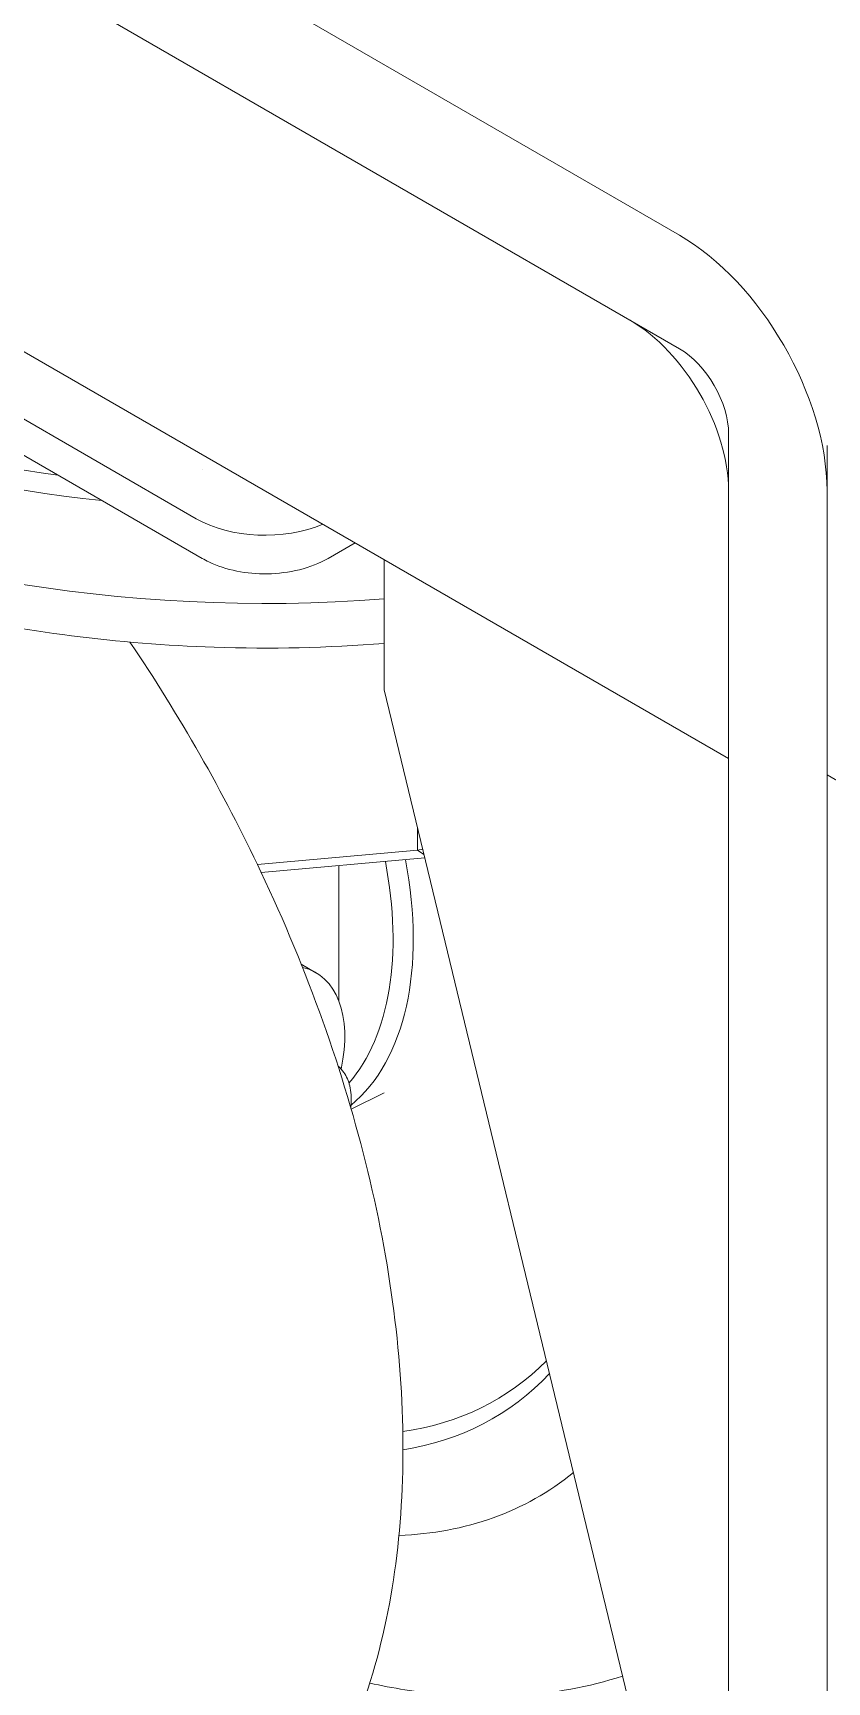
# Model space of a CAD drawing. Header units: millimetres. Extents: x 36 to 2484, y 36 to 1746.
# Drawn here: x 1712.6 to 1769.6, y 1289.1 to 1407.6 of the extents above; entities that cross this region are included whole.
import ezdxf

# ---------------------------------------------------------------- set-up
doc = ezdxf.new("R2010")
doc.units = ezdxf.units.MM
doc.header["$LTSCALE"] = 6
doc.layers.add('굵은실선_A3', color=7, linetype='Continuous', lineweight=18)

msp = doc.modelspace()

# ---------------------------------------------------------------- linework, layer by layer
at = {"layer": '굵은실선_A3'}
for p, q in [((1758.996, 1393.062), (1621.11, 1472.67)), ((1621.11, 1464.505), (1758.996, 1384.897)), ((1755.46, 1386.938), (1621.11, 1464.505)), ((1762.531, 1355.457), (1623.388, 1435.791)), ((1631.642, 1426.173), (1724.287, 1372.684)), ((1724.699, 1369.838), (1632.248, 1423.215)), ((1762.531, 1378.773), (1762.531, 1239.969)), ((1769.602, 1377.957), (1769.602, 1354.278)), ((1762.531, 1374.691), (1762.531, 1359.177)), ((1769.602, 1235.886), (1769.602, 1374.691)), ((1735.692, 1370.953), (1733.761, 1369.838)), ((1737.782, 1369.746), (1737.782, 1360.402)), ((1737.782, 1360.402), (1758.202, 1275.971)), ((1769.602, 1354.278), (1896.882, 1280.793)), ((1740.19, 1350.447), (1740.19, 1348.869)), ((1740.19, 1348.869), (1728.682, 1347.841)), ((1728.955, 1347.268), (1740.705, 1348.317)), ((1740.19, 1348.869), (1740.551, 1348.957)), ((1740.644, 1348.571), (1740.19, 1348.869)), ((1734.533, 1347.766), (1734.533, 1338.037)), ((1732.886, 1340.075), (1731.821, 1340.689)), ((1735.42, 1330.264), (1737.792, 1331.438))]:
    msp.add_line(p, q, dxfattribs=at)
for centre, major_axis, ratio, start_param, end_param in [((1729.23, 1404.123), (-65, 0), 0.5773503, 6.2666279, 7.9859426), ((1758.996, 1380.814), (-7.5, 12.99), 0.5773503, 3.9269908, 5.4977871), ((1729.23, 1411.472), (-63.528, 0), 0.5773503, 0.7061487, 1.3343371), ((1729.23, 1410.656), (64.581, 0), 0.5773503, 3.8415702, 4.5298558), ((1755.46, 1378.773), (5, -8.66), 0.5773503, 0.7853982, 2.3561945), ((1758.996, 1380.814), (2.5, -4.33), 0.5773503, 0.7853982, 2.3561945), ((1729.23, 1413.105), (64, 0), 0.5773476, 4.6416922, 4.6417015), ((1729.23, 1375.554), (-7, 0), 0.5789338, 0.7867677, 2.204901), ((1725.699, 1371.57), (-1, -1.732), 0.5773503, 0, 0.0060735), ((1732.761, 1371.57), (1, -1.732), 0.5773503, 6.2771118, 6.2831853), ((1719.33, 1353.5), (13.5, -23.383), 0.5773503, 0.2011873, 1.0266393), ((1720.037, 1353.908), (14.026, -24.294), 0.5773503, 0.1001406, 1.0239539), ((1727.886, 1331.414), (5, 8.66), 0.5773503, 5.2250787, 6.4620765), ((1720.037, 1353.908), (25.724, -44.555), 0.5773503, 6.0502019, 6.4390074), ((1719.33, 1353.5), (26.25, -45.466), 0.5773503, 6.0605848, 6.4541591), ((1719.33, 1353.5), (29.5, -51.095), 0.5773503, 5.9846106, 6.3740193)]:
    msp.add_ellipse(centre, major_axis=major_axis, ratio=ratio, start_param=start_param, end_param=end_param, dxfattribs=at)
for points, knots in [([(1737.782, 1363.725), (1733.738, 1363.41), (1729.644, 1363.319), (1718.672, 1363.682), (1711.837, 1364.56), (1698.964, 1367.538), (1692.929, 1369.639), (1682.257, 1374.887), (1677.625, 1378.035), (1670.294, 1385.096), (1667.579, 1389.008), (1665.118, 1395.444), (1664.59, 1397.816), (1664.437, 1400.201)], [3.7929591, 3.7929591, 3.7929591, 3.7929591, 3.9842027, 3.9842027, 4.3080994, 4.3080994, 4.6325154, 4.6325154, 4.9577524, 4.9577524, 5.2804959, 5.2804959, 5.4607208, 5.4607208, 5.4607208, 5.4607208]), ([(1733.754, 1369.835), (1733.139, 1369.48), (1732.436, 1369.209), (1730.961, 1368.84), (1730.17, 1368.738), (1728.648, 1368.716), (1727.897, 1368.783), (1726.479, 1369.069), (1725.796, 1369.291), (1725.02, 1369.662), (1724.86, 1369.746), (1724.706, 1369.835)], [0, 0, 0, 0, 0.23748365, 0.23748365, 0.47275731, 0.47275731, 0.69438439, 0.69438439, 0.9174917, 0.9174917, 0.9771924, 0.9771924, 0.9771924, 0.9771924]), ([(1719.52, 1363.821), (1723.065, 1358.585), (1726.237, 1353.022), (1732.271, 1340.245), (1734.877, 1332.953), (1738.357, 1318.584), (1739.224, 1311.509), (1739.037, 1298.245), (1737.981, 1292.052), (1733.9, 1281.396), (1730.933, 1276.868), (1727.075, 1273.422), (1727.071, 1273.419), (1727.068, 1273.416)], [2.2325812, 2.2325812, 2.2325812, 2.2325812, 2.4983347, 2.4983347, 2.8272672, 2.8272672, 3.1577334, 3.1577334, 3.4890405, 3.4890405, 3.8072829, 3.8072829, 3.807573, 3.807573, 3.807573, 3.807573]), ([(1734.473, 1333.356), (1734.631, 1333.227), (1734.771, 1333.076), (1735.089, 1332.624), (1735.228, 1332.295), (1735.409, 1331.533), (1735.436, 1331.091), (1735.396, 1330.555), (1735.389, 1330.479), (1735.38, 1330.403)], [2.44710442, 2.44710442, 2.44710442, 2.44710442, 2.61794876, 2.61794876, 2.9040175, 2.9040175, 3.23174894, 3.23174894, 3.28529931, 3.28529931, 3.28529931, 3.28529931]), ([(1736.745, 1289.044), (1737.589, 1288.858), (1738.431, 1288.697), (1744.722, 1287.696), (1750.06, 1287.982), (1754.919, 1289.546)], [8.15307897, 8.15307897, 8.15307897, 8.15307897, 8.20142944, 8.20142944, 8.51566358, 8.51566358, 8.51566358, 8.51566358])]:
    msp.add_open_spline(points, degree=3, knots=knots, dxfattribs=at)

doc.saveas('drawing.dxf')
